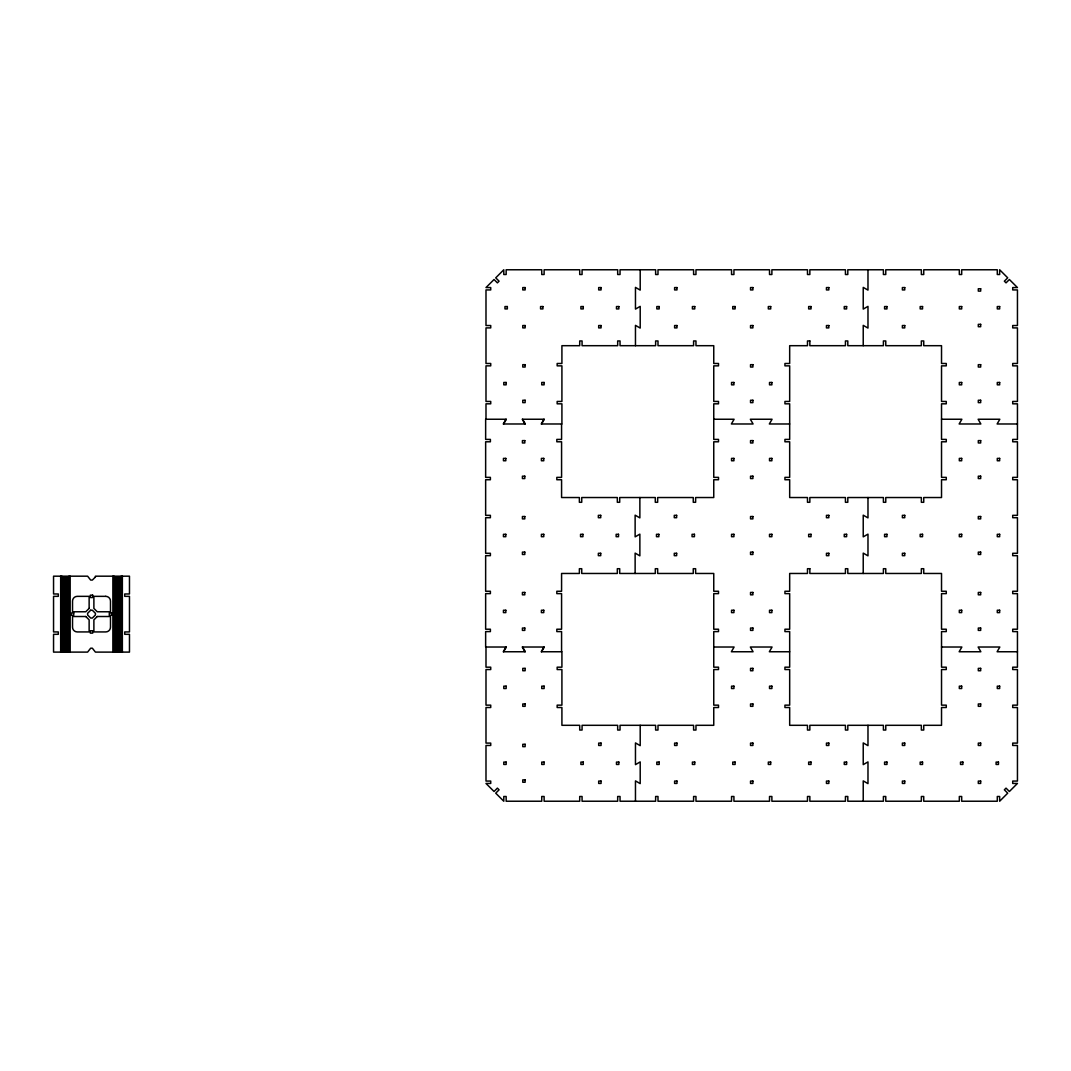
<?xml version="1.0" encoding="UTF-8"?>
<svg xmlns="http://www.w3.org/2000/svg" width="1071" height="1071" viewBox="0 0 1071 1071"><rect width="100%" height="100%" fill="white"/><g stroke="black" fill="none" stroke-linecap="round" stroke-linejoin="round"><path stroke-width="1.5" d="M506.007 419.243L503.263 423.982L525.312 423.982L522.581 419.243M503.598 423.982L506.342 419.243L485.645 419.243L485.645 439.405L490.398 439.405L490.398 441.788L485.645 441.788L485.645 477.371L490.398 477.371L490.398 479.741L485.645 479.741L485.645 515.338L490.398 515.338L490.398 517.708L485.645 517.708L485.645 553.292L490.398 553.292L490.398 555.662L485.645 555.662L485.645 591.259L490.398 591.259L490.398 593.629L485.645 593.629L485.645 629.213L490.398 629.213L490.398 631.595L485.645 631.595L485.645 647.018L506.342 647.018L503.598 651.757M543.961 419.243L541.23 423.982L561.914 423.982L561.914 403.821L557.161 403.821L557.161 401.451L561.914 401.451L561.914 365.854L557.161 365.854L557.161 363.484L561.914 363.484L561.914 345.692L579.706 345.692L579.706 340.953L582.075 340.953L582.075 345.692L617.672 345.692L617.672 340.953L620.042 340.953L620.042 345.692L655.626 345.692L655.626 340.953L657.996 340.953L657.996 345.692L693.593 345.692L693.593 340.953L695.963 340.953L695.963 345.692L713.755 345.692L713.755 363.484L718.507 363.484L718.507 365.854L713.755 365.854L713.755 401.451L718.507 401.451L718.507 403.821L713.755 403.821L713.755 439.405L718.507 439.405L718.507 441.788L713.755 441.788L713.755 477.371L718.507 477.371L718.507 479.741L713.755 479.741L713.755 497.533L695.628 497.533L695.628 502.286L693.258 502.286L693.258 497.533L657.661 497.533L657.661 502.286L655.291 502.286L655.291 497.533L619.707 497.533L619.707 502.286L617.324 502.286L617.324 497.533L581.74 497.533L581.74 502.286L579.371 502.286L579.371 497.533L561.579 497.533L561.579 479.741L556.826 479.741L556.826 477.371L561.579 477.371L561.579 441.788L556.826 441.788L556.826 439.405L561.579 439.405L561.579 423.982M541.565 423.982L544.296 419.243L522.246 419.243L524.977 423.982M506.007 647.018L503.263 651.757L525.312 651.757L522.581 647.018M543.961 647.018L541.23 651.757L561.914 651.757L561.914 667.179L557.161 667.179L557.161 669.549L561.914 669.549L561.914 705.146L557.161 705.146L557.161 707.516L561.914 707.516L561.914 725.308L579.706 725.308L579.706 730.047L582.075 730.047L582.075 725.308L617.672 725.308L617.672 730.047L620.042 730.047L620.042 725.308L655.626 725.308L655.626 730.047L657.996 730.047L657.996 725.308L693.593 725.308L693.593 730.047L695.963 730.047L695.963 725.308L713.755 725.308L713.755 707.516L718.507 707.516L718.507 705.146L713.755 705.146L713.755 669.549L718.507 669.549L718.507 667.179L713.755 667.179L713.755 631.595L718.507 631.595L718.507 629.213L713.755 629.213L713.755 593.629L718.507 593.629L718.507 591.259L713.755 591.259L713.755 573.467L695.628 573.467L695.628 568.714L693.258 568.714L693.258 573.467L657.661 573.467L657.661 568.714L655.291 568.714L655.291 573.467L619.707 573.467L619.707 568.714L617.324 568.714L617.324 573.467L581.74 573.467L581.74 568.714L579.371 568.714L579.371 573.467L561.579 573.467L561.579 591.259L556.826 591.259L556.826 593.629L561.579 593.629L561.579 629.213L556.826 629.213L556.826 631.595L561.579 631.595L561.579 651.757M541.565 651.757L544.296 647.018L522.246 647.018L524.977 651.757M713.755 419.243L734.104 419.243L731.373 423.982L753.087 423.982L750.343 419.243L772.071 419.243L769.326 423.982L789.675 423.982M941.529 419.243L961.878 419.243L959.134 423.982L980.862 423.982L978.118 419.243L999.845 419.243L997.101 423.982L1017.45 423.982M61.85 576.814L68.972 576.814M114.048 576.814L121.17 576.814M61.85 578.005L68.972 578.005M114.048 578.005L121.17 578.005M61.85 579.183L68.972 579.183M114.048 579.183L121.17 579.183M61.85 580.375L68.972 580.375M114.048 580.375L121.17 580.375M61.85 581.566L68.972 581.566M114.048 581.566L121.17 581.566M61.85 582.744L68.972 582.744M114.048 582.744L121.17 582.744M61.85 583.936L68.972 583.936M114.048 583.936L121.17 583.936M61.85 585.114L68.972 585.114M114.048 585.114L121.17 585.114M61.85 586.306L68.972 586.306M114.048 586.306L121.17 586.306M61.85 587.497L68.972 587.497M114.048 587.497L121.17 587.497M61.85 588.675L68.972 588.675M114.048 588.675L121.17 588.675M61.85 589.867L68.972 589.867M114.048 589.867L121.17 589.867M61.85 591.045L68.972 591.045M114.048 591.045L121.17 591.045M61.85 592.236L68.972 592.236M114.048 592.236L121.17 592.236M61.85 593.428L68.972 593.428M114.048 593.428L121.17 593.428M61.85 594.606L68.972 594.606M114.048 594.606L121.17 594.606M61.85 595.797L68.972 595.797M114.048 595.797L121.17 595.797M61.85 596.989L68.972 596.989M114.048 596.989L121.17 596.989M61.85 598.167L68.972 598.167M114.048 598.167L121.17 598.167M61.85 599.358L68.972 599.358M114.048 599.358L121.17 599.358M61.85 600.536L68.972 600.536M114.048 600.536L121.17 600.536M61.85 601.728L68.972 601.728M114.048 601.728L121.17 601.728M61.85 602.919L68.972 602.919M114.048 602.919L121.17 602.919M61.85 604.098L68.972 604.098M114.048 604.098L121.17 604.098M61.85 605.289L68.972 605.289M114.048 605.289L121.17 605.289M61.85 606.467L68.972 606.467M114.048 606.467L121.17 606.467M61.85 607.659L68.972 607.659M114.048 607.659L121.17 607.659M61.85 608.85L68.972 608.85M114.048 608.85L121.17 608.85M61.85 610.028L68.972 610.028M114.048 610.028L121.17 610.028M61.85 611.22L68.972 611.22M114.048 611.22L121.17 611.22M61.85 612.411L68.972 612.411M114.048 612.411L121.17 612.411M61.85 613.589L68.972 613.589M114.048 613.589L121.17 613.589M61.85 614.687L68.972 614.687M114.048 614.687L121.17 614.687M61.85 615.879L68.972 615.879M114.048 615.879L121.17 615.879M61.85 617.07L68.972 617.07M114.048 617.07L121.17 617.07M61.85 618.248L68.972 618.248M114.048 618.248L121.17 618.248M61.85 619.44L68.972 619.44M114.048 619.44L121.17 619.44M61.85 620.618L68.972 620.618M114.048 620.618L121.17 620.618M61.85 621.809L68.972 621.809M114.048 621.809L121.17 621.809M61.85 623.001L68.972 623.001M114.048 623.001L121.17 623.001M61.85 624.179L68.972 624.179M114.048 624.179L121.17 624.179M61.85 625.37L68.972 625.37M114.048 625.37L121.17 625.37M61.85 626.548L68.972 626.548M114.048 626.548L121.17 626.548M61.85 627.74L68.972 627.74M114.048 627.74L121.17 627.74M61.85 628.931L68.972 628.931M114.048 628.931L121.17 628.931M61.85 630.109L68.972 630.109M114.048 630.109L121.17 630.109M61.85 631.301L68.972 631.301M114.048 631.301L121.17 631.301M61.85 632.492L68.972 632.492M114.048 632.492L121.17 632.492M61.85 633.671L68.972 633.671M114.048 633.671L121.17 633.671M61.85 634.862L68.972 634.862M114.048 634.862L121.17 634.862M61.85 636.04L68.972 636.04M114.048 636.04L121.17 636.04M61.85 637.232L68.972 637.232M114.048 637.232L121.17 637.232M61.85 638.423L68.972 638.423M114.048 638.423L121.17 638.423M61.85 639.601L68.972 639.601M114.048 639.601L121.17 639.601M61.85 640.793L68.972 640.793M114.048 640.793L121.17 640.793M61.85 641.971L68.972 641.971M114.048 641.971L121.17 641.971M61.85 643.162L68.972 643.162M114.048 643.162L121.17 643.162M61.85 644.354L68.972 644.354M114.048 644.354L121.17 644.354M61.85 645.532L68.972 645.532M114.048 645.532L121.17 645.532M61.85 646.723L68.972 646.723M114.048 646.723L121.17 646.723M713.755 647.018L734.104 647.018L731.373 651.757L753.087 651.757L750.343 647.018L772.071 647.018L769.326 651.757L789.675 651.757M941.529 647.018L961.878 647.018L959.134 651.757L980.862 651.757L978.118 647.018L999.845 647.018L997.101 651.757L1017.45 651.757M61.85 647.915L68.972 647.915M114.048 647.915L121.17 647.915M61.85 649.093L68.972 649.093M114.048 649.093L121.17 649.093M61.85 650.284L68.972 650.284M114.048 650.284L121.17 650.284M61.85 651.463L68.972 651.463M114.048 651.463L121.17 651.463M867.979 269.772L867.979 290.121L863.226 287.376L863.226 309.104L867.979 306.36L867.979 328.087L863.226 325.343L863.226 345.692M867.979 497.533L867.979 517.895L863.226 515.151L863.226 536.866L867.979 534.134L867.979 555.849L863.226 553.105L863.226 573.467M867.979 725.308L867.979 745.657L863.226 742.913L863.226 764.64L867.979 761.896L867.979 783.624L863.226 780.879L863.226 801.228M640.204 269.772L640.204 290.121L635.464 287.376L635.464 309.104L640.204 306.36L640.204 328.087L635.464 325.343L635.464 345.692M640.204 725.308L640.204 745.657L635.464 742.913L635.464 764.64L640.204 761.896L640.204 783.624L635.464 780.879L635.464 801.228M639.869 497.533L639.869 517.895L635.13 515.151L635.13 536.866L639.869 534.134L639.869 555.849L635.13 553.105L635.13 573.467M485.993 419.243L485.993 403.821L490.732 403.821L490.732 401.451L485.993 401.451L485.993 365.854L490.732 365.854L490.732 363.484L485.993 363.484L485.993 327.9L490.732 327.9L490.732 325.53L485.993 325.53L485.993 289.933L490.732 289.933L490.732 287.564L485.993 287.564L494.052 279.504L497.399 282.864L499.073 281.178L495.726 277.831L503.785 269.772L503.785 274.511L506.155 274.511L506.155 269.772L541.739 269.772L541.739 274.511L544.122 274.511L544.122 269.772L579.706 269.772L579.706 274.511L582.075 274.511L582.075 269.772L617.672 269.772L617.672 274.511L620.042 274.511L620.042 269.772L655.626 269.772L655.626 274.511L657.996 274.511L657.996 269.772L693.593 269.772L693.593 274.511L695.963 274.511L695.963 269.772L731.547 269.772L731.547 274.511L733.93 274.511L733.93 269.772L769.514 269.772L769.514 274.511L771.883 274.511L771.883 269.772L807.48 269.772L807.48 274.511L809.85 274.511L809.85 269.772L845.434 269.772L845.434 274.511L847.804 274.511L847.804 269.772L883.401 269.772L883.401 274.511L885.771 274.511L885.771 269.772L921.355 269.772L921.355 274.511L923.738 274.511L923.738 269.772L959.321 269.772L959.321 274.511L961.691 274.511L961.691 269.772L997.288 269.772L997.288 274.511L999.658 274.511L999.658 269.772L1007.717 277.831L1004.357 281.178L1006.03 282.864L1009.391 279.504L1017.45 287.564L1012.711 287.564L1012.711 289.933L1017.45 289.933L1017.45 325.53L1012.711 325.53L1012.711 327.9L1017.45 327.9L1017.45 363.484L1012.711 363.484L1012.711 365.854L1017.45 365.854L1017.45 401.451L1012.711 401.451L1012.711 403.821L1017.45 403.821L1017.45 439.405L1012.711 439.405L1012.711 441.788L1017.45 441.788L1017.45 477.371L1012.711 477.371L1012.711 479.741L1017.45 479.741L1017.45 515.338L1012.711 515.338L1012.711 517.708L1017.45 517.708L1017.45 553.292L1012.711 553.292L1012.711 555.662L1017.45 555.662L1017.45 591.259L1012.711 591.259L1012.711 593.629L1017.45 593.629L1017.45 629.213L1012.711 629.213L1012.711 631.595L1017.45 631.595L1017.45 667.179L1012.711 667.179L1012.711 669.549L1017.45 669.549L1017.45 705.146L1012.711 705.146L1012.711 707.516L1017.45 707.516L1017.45 743.1L1012.711 743.1L1012.711 745.47L1017.45 745.47L1017.45 781.067L1012.711 781.067L1012.711 783.437L1017.45 783.437L1009.391 791.496L1006.03 788.136L1004.357 789.822L1007.717 793.169L999.658 801.228L999.658 796.489L997.288 796.489L997.288 801.228L961.691 801.228L961.691 796.489L959.321 796.489L959.321 801.228L923.738 801.228L923.738 796.489L921.355 796.489L921.355 801.228L885.771 801.228L885.771 796.489L883.401 796.489L883.401 801.228L847.804 801.228L847.804 796.489L845.434 796.489L845.434 801.228L809.85 801.228L809.85 796.489L807.48 796.489L807.48 801.228L771.883 801.228L771.883 796.489L769.514 796.489L769.514 801.228L733.93 801.228L733.93 796.489L731.547 796.489L731.547 801.228L695.963 801.228L695.963 796.489L693.593 796.489L693.593 801.228L657.996 801.228L657.996 796.489L655.626 796.489L655.626 801.228L620.042 801.228L620.042 796.489L617.672 796.489L617.672 801.228L582.075 801.228L582.075 796.489L579.706 796.489L579.706 801.228L544.122 801.228L544.122 796.489L541.739 796.489L541.739 801.228L506.155 801.228L506.155 796.489L503.785 796.489L503.785 801.228L495.726 793.169L499.073 789.822L497.399 788.136L494.052 791.496L485.993 783.437L490.732 783.437L490.732 781.067L485.993 781.067L485.993 745.47L490.732 745.47L490.732 743.1L485.993 743.1L485.993 707.516L490.732 707.516L490.732 705.146L485.993 705.146L485.993 669.549L490.732 669.549L490.732 667.179L485.993 667.179L485.993 647.018M122.362 576.185L122.362 652.105M121.17 576.185L121.17 652.105M114.048 576.185L114.048 652.105M112.87 576.185L112.87 652.105M70.164 576.185L70.164 652.105M68.972 576.185L68.972 652.105M61.85 576.185L61.85 652.105M60.672 576.185L60.672 652.105M95.413 577.015L92.347 580.08L90.674 580.08L87.608 576.185L53.55 576.185L53.55 593.977L58.289 593.977L58.289 596.346L53.55 596.346L53.55 631.93L58.289 631.93L58.289 634.313L53.55 634.313L53.55 652.105L87.608 652.105L90.674 648.196L92.347 648.196L95.413 652.105L129.471 652.105L129.471 634.313L124.731 634.313L124.731 631.93L129.471 631.93L129.471 596.346L124.731 596.346L124.731 593.977L129.471 593.977L129.471 576.185L95.413 576.185L95.413 577.015M89.134 608.408L85.787 611.769L72.533 611.769L72.533 601.099A4.739 4.739 0 0 1 77.273 596.346L89.134 596.346L89.134 608.408M90.674 610.229L87.608 613.308L87.608 614.982L90.674 618.047L92.347 618.047L95.413 614.982L95.413 613.308L92.347 610.229L90.674 610.229M97.233 616.508L93.887 619.868L93.887 631.93L105.748 631.93A4.739 4.739 0 0 0 110.487 627.191L110.487 616.508L97.233 616.508M525.138 287.564L522.768 287.564L522.768 289.933L525.138 289.933L525.138 287.564M601.059 287.564L598.689 287.564L598.689 289.933L601.059 289.933L601.059 287.564M676.979 287.564L674.61 287.564L674.61 289.933L676.979 289.933L676.979 287.564M752.9 287.564L750.53 287.564L750.53 289.933L752.9 289.933L752.9 287.564M828.834 287.564L826.451 287.564L826.451 289.933L828.834 289.933L828.834 287.564M904.754 287.564L902.384 287.564L902.384 289.933L904.754 289.933L904.754 287.564M980.675 288.755L978.305 288.755L978.305 291.125L980.675 291.125L980.675 288.755M507.346 306.547L504.963 306.547L504.963 308.917L507.346 308.917L507.346 306.547M542.93 306.547L540.56 306.547L540.56 308.917L542.93 308.917L542.93 306.547M583.267 306.547L580.897 306.547L580.897 308.917L583.267 308.917L583.267 306.547M618.851 306.547L616.481 306.547L616.481 308.917L618.851 308.917L618.851 306.547M659.187 306.547L656.818 306.547L656.818 308.917L659.187 308.917L659.187 306.547M694.771 306.547L692.402 306.547L692.402 308.917L694.771 308.917L694.771 306.547M735.108 306.547L732.738 306.547L732.738 308.917L735.108 308.917L735.108 306.547M770.705 306.547L768.322 306.547L768.322 308.917L770.705 308.917L770.705 306.547M811.028 306.547L808.659 306.547L808.659 308.917L811.028 308.917L811.028 306.547M846.625 306.547L844.256 306.547L844.256 308.917L846.625 308.917L846.625 306.547M886.962 306.547L884.579 306.547L884.579 308.917L886.962 308.917L886.962 306.547M922.546 306.547L920.176 306.547L920.176 308.917L922.546 308.917L922.546 306.547M961.691 306.547L959.321 306.547L959.321 308.917L961.691 308.917L961.691 306.547M999.658 306.547L997.288 306.547L997.288 308.917L999.658 308.917L999.658 306.547M980.675 324.339L978.305 324.339L978.305 326.709L980.675 326.709L980.675 324.339M525.138 325.53L522.768 325.53L522.768 327.9L525.138 327.9L525.138 325.53M601.059 325.53L598.689 325.53L598.689 327.9L601.059 327.9L601.059 325.53M676.979 325.53L674.61 325.53L674.61 327.9L676.979 327.9L676.979 325.53M752.9 325.53L750.53 325.53L750.53 327.9L752.9 327.9L752.9 325.53M828.834 325.53L826.451 325.53L826.451 327.9L828.834 327.9L828.834 325.53M904.754 325.53L902.384 325.53L902.384 327.9L904.754 327.9L904.754 325.53M809.85 340.953L807.48 340.953L807.48 345.692L789.675 345.692L789.675 363.484L784.936 363.484L784.936 365.854L789.675 365.854L789.675 401.451L784.936 401.451L784.936 403.821L789.675 403.821L789.675 439.405L784.936 439.405L784.936 441.788L789.675 441.788L789.675 477.371L784.936 477.371L784.936 479.741L789.675 479.741L789.675 497.533L807.48 497.533L807.48 502.286L809.85 502.286L809.85 497.533L845.434 497.533L845.434 502.286L847.804 502.286L847.804 497.533L883.401 497.533L883.401 502.286L885.771 502.286L885.771 497.533L921.355 497.533L921.355 502.286L923.738 502.286L923.738 497.533L941.529 497.533L941.529 479.741L946.269 479.741L946.269 477.371L941.529 477.371L941.529 441.788L946.269 441.788L946.269 439.405L941.529 439.405L941.529 403.821L946.269 403.821L946.269 401.451L941.529 401.451L941.529 365.854L946.269 365.854L946.269 363.484L941.529 363.484L941.529 345.692L923.738 345.692L923.738 340.953L921.355 340.953L921.355 345.692L885.771 345.692L885.771 340.953L883.401 340.953L883.401 345.692L847.804 345.692L847.804 340.953L845.434 340.953L845.434 345.692L809.85 345.692L809.85 340.953M525.138 364.675L522.768 364.675L522.768 367.045L525.138 367.045L525.138 364.675M752.9 364.675L750.53 364.675L750.53 367.045L752.9 367.045L752.9 364.675M980.675 364.675L978.305 364.675L978.305 367.045L980.675 367.045L980.675 364.675M506.155 382.467L503.785 382.467L503.785 384.837L506.155 384.837L506.155 382.467M544.122 382.467L541.739 382.467L541.739 384.837L544.122 384.837L544.122 382.467M733.93 382.467L731.547 382.467L731.547 384.837L733.93 384.837L733.93 382.467M771.883 382.467L769.514 382.467L769.514 384.837L771.883 384.837L771.883 382.467M961.691 382.467L959.321 382.467L959.321 384.837L961.691 384.837L961.691 382.467M999.658 382.467L997.288 382.467L997.288 384.837L999.658 384.837L999.658 382.467M525.138 400.259L522.768 400.259L522.768 402.629L525.138 402.629L525.138 400.259M752.9 400.259L750.53 400.259L750.53 402.629L752.9 402.629L752.9 400.259M980.675 400.259L978.305 400.259L978.305 402.629L980.675 402.629L980.675 400.259M524.803 440.596L522.42 440.596L522.42 442.966L524.803 442.966L524.803 440.596M752.9 440.596L750.53 440.596L750.53 442.966L752.9 442.966L752.9 440.596M980.675 440.596L978.305 440.596L978.305 442.966L980.675 442.966L980.675 440.596M505.82 458.388L503.45 458.388L503.45 460.758L505.82 460.758L505.82 458.388M543.773 458.388L541.404 458.388L541.404 460.758L543.773 460.758L543.773 458.388M733.93 458.388L731.547 458.388L731.547 460.758L733.93 460.758L733.93 458.388M771.883 458.388L769.514 458.388L769.514 460.758L771.883 460.758L771.883 458.388M961.691 458.388L959.321 458.388L959.321 460.758L961.691 460.758L961.691 458.388M999.658 458.388L997.288 458.388L997.288 460.758L999.658 460.758L999.658 458.388M524.803 476.18L522.42 476.18L522.42 478.563L524.803 478.563L524.803 476.18M752.9 476.18L750.53 476.18L750.53 478.563L752.9 478.563L752.9 476.18M980.675 476.18L978.305 476.18L978.305 478.563L980.675 478.563L980.675 476.18M600.724 515.338L598.354 515.338L598.354 517.708L600.724 517.708L600.724 515.338M676.644 515.338L674.275 515.338L674.275 517.708L676.644 517.708L676.644 515.338M828.834 515.338L826.451 515.338L826.451 517.708L828.834 517.708L828.834 515.338M904.754 515.338L902.384 515.338L902.384 517.708L904.754 517.708L904.754 515.338M524.803 516.517L522.42 516.517L522.42 518.886L524.803 518.886L524.803 516.517M752.9 516.517L750.53 516.517L750.53 518.886L752.9 518.886L752.9 516.517M980.675 516.517L978.305 516.517L978.305 518.886L980.675 518.886L980.675 516.517M505.82 534.309L503.45 534.309L503.45 536.691L505.82 536.691L505.82 534.309M543.773 534.309L541.404 534.309L541.404 536.691L543.773 536.691L543.773 534.309M582.932 534.309L580.549 534.309L580.549 536.691L582.932 536.691L582.932 534.309M618.516 534.309L616.146 534.309L616.146 536.691L618.516 536.691L618.516 534.309M658.852 534.309L656.483 534.309L656.483 536.691L658.852 536.691L658.852 534.309M694.436 534.309L692.067 534.309L692.067 536.691L694.436 536.691L694.436 534.309M733.93 534.309L731.547 534.309L731.547 536.691L733.93 536.691L733.93 534.309M771.883 534.309L769.514 534.309L769.514 536.691L771.883 536.691L771.883 534.309M811.028 534.309L808.659 534.309L808.659 536.691L811.028 536.691L811.028 534.309M846.625 534.309L844.256 534.309L844.256 536.691L846.625 536.691L846.625 534.309M886.962 534.309L884.579 534.309L884.579 536.691L886.962 536.691L886.962 534.309M922.546 534.309L920.176 534.309L920.176 536.691L922.546 536.691L922.546 534.309M961.691 534.309L959.321 534.309L959.321 536.691L961.691 536.691L961.691 534.309M999.658 534.309L997.288 534.309L997.288 536.691L999.658 536.691L999.658 534.309M524.803 552.114L522.42 552.114L522.42 554.483L524.803 554.483L524.803 552.114M752.9 552.114L750.53 552.114L750.53 554.483L752.9 554.483L752.9 552.114M980.675 552.114L978.305 552.114L978.305 554.483L980.675 554.483L980.675 552.114M600.724 553.292L598.354 553.292L598.354 555.662L600.724 555.662L600.724 553.292M676.644 553.292L674.275 553.292L674.275 555.662L676.644 555.662L676.644 553.292M828.834 553.292L826.451 553.292L826.451 555.662L828.834 555.662L828.834 553.292M904.754 553.292L902.384 553.292L902.384 555.662L904.754 555.662L904.754 553.292M809.85 568.714L807.48 568.714L807.48 573.467L789.675 573.467L789.675 591.259L784.936 591.259L784.936 593.629L789.675 593.629L789.675 629.213L784.936 629.213L784.936 631.595L789.675 631.595L789.675 667.179L784.936 667.179L784.936 669.549L789.675 669.549L789.675 705.146L784.936 705.146L784.936 707.516L789.675 707.516L789.675 725.308L807.48 725.308L807.48 730.047L809.85 730.047L809.85 725.308L845.434 725.308L845.434 730.047L847.804 730.047L847.804 725.308L883.401 725.308L883.401 730.047L885.771 730.047L885.771 725.308L921.355 725.308L921.355 730.047L923.738 730.047L923.738 725.308L941.529 725.308L941.529 707.516L946.269 707.516L946.269 705.146L941.529 705.146L941.529 669.549L946.269 669.549L946.269 667.179L941.529 667.179L941.529 631.595L946.269 631.595L946.269 629.213L941.529 629.213L941.529 593.629L946.269 593.629L946.269 591.259L941.529 591.259L941.529 573.467L923.738 573.467L923.738 568.714L921.355 568.714L921.355 573.467L885.771 573.467L885.771 568.714L883.401 568.714L883.401 573.467L847.804 573.467L847.804 568.714L845.434 568.714L845.434 573.467L809.85 573.467L809.85 568.714M524.803 592.437L522.42 592.437L522.42 594.82L524.803 594.82L524.803 592.437M752.9 592.437L750.53 592.437L750.53 594.82L752.9 594.82L752.9 592.437M980.675 592.437L978.305 592.437L978.305 594.82L980.675 594.82L980.675 592.437M92.695 595.155L90.325 595.155L90.325 597.538L92.695 597.538L92.695 595.155M105.748 596.346L93.887 596.346L93.887 608.408L97.233 611.769L110.487 611.769L110.487 601.099A4.739 4.739 0 0 0 105.748 596.346M505.82 610.242L503.45 610.242L503.45 612.612L505.82 612.612L505.82 610.242M543.773 610.242L541.404 610.242L541.404 612.612L543.773 612.612L543.773 610.242M733.93 610.242L731.547 610.242L731.547 612.612L733.93 612.612L733.93 610.242M771.883 610.242L769.514 610.242L769.514 612.612L771.883 612.612L771.883 610.242M961.691 610.242L959.321 610.242L959.321 612.612L961.691 612.612L961.691 610.242M999.658 610.242L997.288 610.242L997.288 612.612L999.658 612.612L999.658 610.242M73.712 612.96L71.342 612.96L71.342 615.33L73.712 615.33L73.712 612.96M111.679 612.96L109.309 612.96L109.309 615.33L111.679 615.33L111.679 612.96M85.787 616.508L72.533 616.508L72.533 627.191A4.739 4.739 0 0 0 77.273 631.93L89.134 631.93L89.134 619.868L85.787 616.508M524.803 628.034L522.42 628.034L522.42 630.404L524.803 630.404L524.803 628.034M752.9 628.034L750.53 628.034L750.53 630.404L752.9 630.404L752.9 628.034M980.675 628.034L978.305 628.034L978.305 630.404L980.675 630.404L980.675 628.034M92.695 630.752L90.325 630.752L90.325 633.122L92.695 633.122L92.695 630.752M525.138 668.371L522.768 668.371L522.768 670.741L525.138 670.741L525.138 668.371M752.9 668.371L750.53 668.371L750.53 670.741L752.9 670.741L752.9 668.371M980.675 668.371L978.305 668.371L978.305 670.741L980.675 670.741L980.675 668.371M506.155 686.163L503.785 686.163L503.785 688.533L506.155 688.533L506.155 686.163M544.122 686.163L541.739 686.163L541.739 688.533L544.122 688.533L544.122 686.163M733.93 686.163L731.547 686.163L731.547 688.533L733.93 688.533L733.93 686.163M771.883 686.163L769.514 686.163L769.514 688.533L771.883 688.533L771.883 686.163M961.691 686.163L959.321 686.163L959.321 688.533L961.691 688.533L961.691 686.163M999.658 686.163L997.288 686.163L997.288 688.533L999.658 688.533L999.658 686.163M525.138 703.955L522.768 703.955L522.768 706.325L525.138 706.325L525.138 703.955M752.9 703.955L750.53 703.955L750.53 706.325L752.9 706.325L752.9 703.955M980.675 703.955L978.305 703.955L978.305 706.325L980.675 706.325L980.675 703.955M601.059 743.1L598.689 743.1L598.689 745.47L601.059 745.47L601.059 743.1M676.979 743.1L674.61 743.1L674.61 745.47L676.979 745.47L676.979 743.1M752.9 743.1L750.53 743.1L750.53 745.47L752.9 745.47L752.9 743.1M828.834 743.1L826.451 743.1L826.451 745.47L828.834 745.47L828.834 743.1M904.754 743.1L902.384 743.1L902.384 745.47L904.754 745.47L904.754 743.1M980.675 743.1L978.305 743.1L978.305 745.47L980.675 745.47L980.675 743.1M525.138 744.291L522.768 744.291L522.768 746.661L525.138 746.661L525.138 744.291M506.155 762.083L503.785 762.083L503.785 764.453L506.155 764.453L506.155 762.083M544.122 762.083L541.739 762.083L541.739 764.453L544.122 764.453L544.122 762.083M583.267 762.083L580.897 762.083L580.897 764.453L583.267 764.453L583.267 762.083M618.851 762.083L616.481 762.083L616.481 764.453L618.851 764.453L618.851 762.083M659.187 762.083L656.818 762.083L656.818 764.453L659.187 764.453L659.187 762.083M694.771 762.083L692.402 762.083L692.402 764.453L694.771 764.453L694.771 762.083M735.108 762.083L732.738 762.083L732.738 764.453L735.108 764.453L735.108 762.083M770.705 762.083L768.322 762.083L768.322 764.453L770.705 764.453L770.705 762.083M811.028 762.083L808.659 762.083L808.659 764.453L811.028 764.453L811.028 762.083M846.625 762.083L844.256 762.083L844.256 764.453L846.625 764.453L846.625 762.083M886.962 762.083L884.579 762.083L884.579 764.453L886.962 764.453L886.962 762.083M922.546 762.083L920.176 762.083L920.176 764.453L922.546 764.453L922.546 762.083M962.883 762.083L960.513 762.083L960.513 764.453L962.883 764.453L962.883 762.083M998.467 762.083L996.097 762.083L996.097 764.453L998.467 764.453L998.467 762.083M525.138 779.875L522.768 779.875L522.768 782.245L525.138 782.245L525.138 779.875M601.059 781.067L598.689 781.067L598.689 783.437L601.059 783.437L601.059 781.067M676.979 781.067L674.61 781.067L674.61 783.437L676.979 783.437L676.979 781.067M752.9 781.067L750.53 781.067L750.53 783.437L752.9 783.437L752.9 781.067M828.834 781.067L826.451 781.067L826.451 783.437L828.834 783.437L828.834 781.067M904.754 781.067L902.384 781.067L902.384 783.437L904.754 783.437L904.754 781.067M980.675 781.067L978.305 781.067L978.305 783.437L980.675 783.437L980.675 781.067"/></g></svg>
